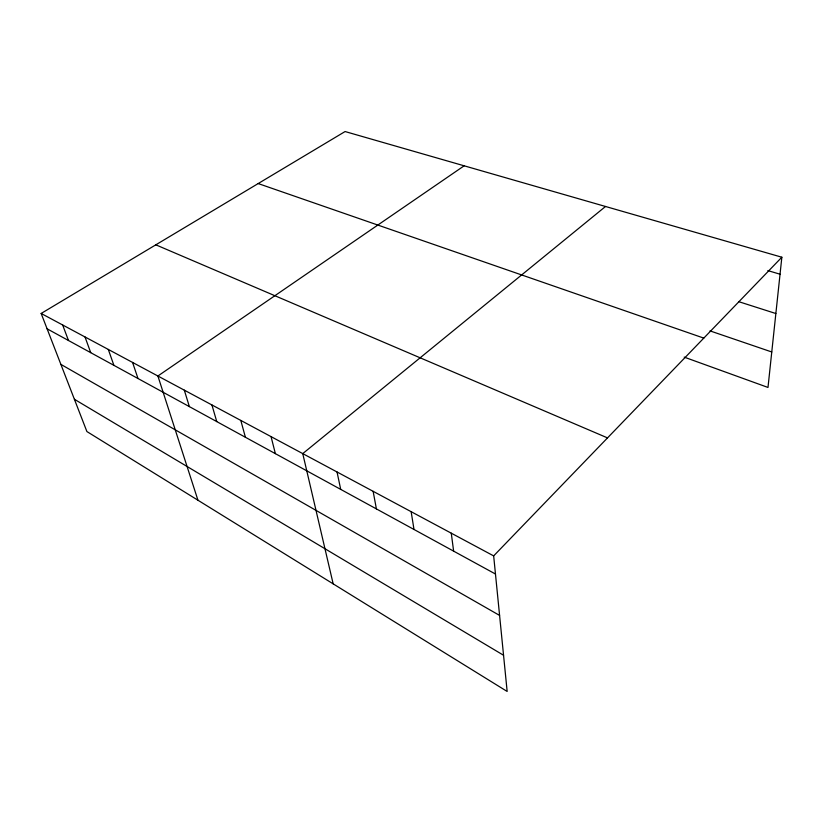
<?xml version="1.0" encoding="UTF-8"?>
<svg xmlns="http://www.w3.org/2000/svg" width="823" height="823" viewBox="0 0 823 823"><rect width="100%" height="100%" fill="white"/><g stroke="black" fill="none" stroke-linecap="round" stroke-linejoin="round"><path stroke-width="1.23" d="M781.85 257.218L493.666 555.895L507.153 691.454L86.899 431.55L41.15 313.46L345.084 131.546L781.85 257.218L767.993 387.448L684.201 357.131M605.522 206.48L302.751 453.617L333.171 583.857M464.151 165.804L157.893 376.008L197.952 500.23M767.859 270.592L780.039 274.213M739.126 301.794L775.863 313.532M710.002 330.887L771.768 351.977M258.185 183.56L703.799 338.109M155.814 244.822L607.518 437.898M41.15 313.46L493.666 555.895M47.096 328.809L495.467 574.022M60.871 364.373L499.592 615.429M74.389 399.268L503.553 655.262M62.651 324.982L68.484 340.506M85.016 336.957L90.725 352.666M108.307 349.436L113.883 365.33M132.575 362.439L137.997 378.518M184.311 390.164L189.362 406.613M211.923 404.957L216.758 421.592M240.81 420.43L245.398 437.26M271.055 436.632L275.376 453.648M337.039 471.991L340.712 489.387M373.128 491.321L376.409 508.912M411.15 511.69L414 529.467M451.271 533.181L453.627 551.132"/></g></svg>
